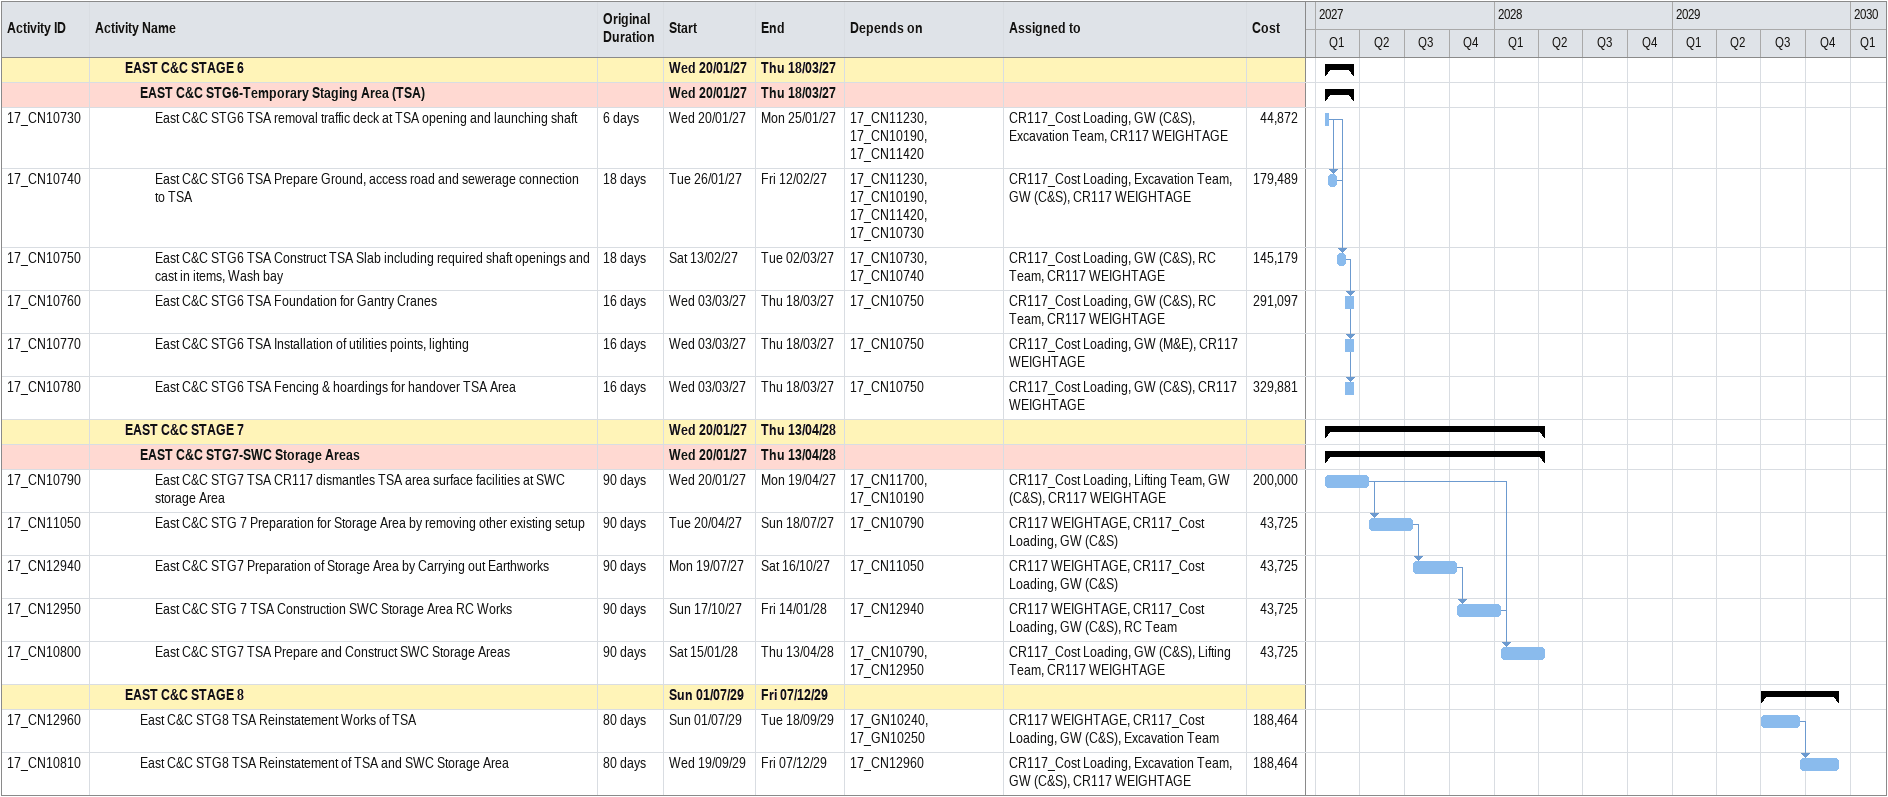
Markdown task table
| ID | Level | Task | Original duration | Start | Finish | Predecessors | Resources | Cost |
|---|---|---|---|---|---|---|---|---|
|  | 3 | **EAST C&C STAGE 6** |  | 2027-01-20 | 2027-03-18 |  |  |  |
|  | 4 | **EAST C&C STG6-Temporary Staging Area (TSA)** |  | 2027-01-20 | 2027-03-18 |  |  |  |
| 17_CN10730 | 5 | East C&C STG6 TSA removal traffic deck at TSA opening and launching shaft | 6d | 2027-01-20 | 2027-01-25 | 17_CN11230, 17_CN10190, 17_CN11420 | CR117_Cost Loading, GW (C&S), Excavation Team, CR117 WEIGHTAGE | 44872 |
| 17_CN10740 | 5 | East C&C STG6 TSA Prepare Ground, access road and sewerage connection to TSA | 18d | 2027-01-26 | 2027-02-12 | 17_CN11230, 17_CN10190, 17_CN11420, 17_CN10730 | CR117_Cost Loading, Excavation Team, GW (C&S), CR117 WEIGHTAGE | 179489 |
| 17_CN10750 | 5 | East C&C STG6 TSA Construct TSA Slab including required shaft openings and cast in items, Wash bay | 18d | 2027-02-13 | 2027-03-02 | 17_CN10730, 17_CN10740 | CR117_Cost Loading, GW (C&S), RC Team, CR117 WEIGHTAGE | 145179 |
| 17_CN10760 | 5 | East C&C STG6 TSA Foundation for Gantry Cranes | 16d | 2027-03-03 | 2027-03-18 | 17_CN10750 | CR117_Cost Loading, GW (C&S), RC Team, CR117 WEIGHTAGE | 291097 |
| 17_CN10770 | 5 | East C&C STG6 TSA Installation of utilities points, lighting | 16d | 2027-03-03 | 2027-03-18 | 17_CN10750 | CR117_Cost Loading, GW (M&E), CR117 WEIGHTAGE |  |
| 17_CN10780 | 5 | East C&C STG6 TSA Fencing & hoardings for handover TSA Area | 16d | 2027-03-03 | 2027-03-18 | 17_CN10750 | CR117_Cost Loading, GW (C&S), CR117 WEIGHTAGE | 329881 |
|  | 3 | **EAST C&C STAGE 7** |  | 2027-01-20 | 2028-04-13 |  |  |  |
|  | 4 | **EAST C&C STG7-SWC Storage Areas** |  | 2027-01-20 | 2028-04-13 |  |  |  |
| 17_CN10790 | 5 | East C&C STG7 TSA CR117 dismantles TSA area surface facilities at SWC storage Area | 90d | 2027-01-20 | 2027-04-19 | 17_CN11700, 17_CN10190 | CR117_Cost Loading, Lifting Team, GW (C&S), CR117 WEIGHTAGE | 200000 |
| 17_CN11050 | 5 | East C&C STG 7 Preparation for Storage Area by removing other existing setup | 90d | 2027-04-20 | 2027-07-18 | 17_CN10790 | CR117 WEIGHTAGE, CR117_Cost Loading, GW (C&S) | 43725 |
| 17_CN12940 | 5 | East C&C STG7 Preparation of Storage Area by Carrying out Earthworks | 90d | 2027-07-19 | 2027-10-16 | 17_CN11050 | CR117 WEIGHTAGE, CR117_Cost Loading, GW (C&S) | 43725 |
| 17_CN12950 | 5 | East C&C STG 7 TSA Construction SWC Storage Area RC Works | 90d | 2027-10-17 | 2028-01-14 | 17_CN12940 | CR117 WEIGHTAGE, CR117_Cost Loading, GW (C&S), RC Team | 43725 |
| 17_CN10800 | 5 | East C&C STG7 TSA Prepare and Construct SWC Storage Areas | 90d | 2028-01-15 | 2028-04-13 | 17_CN10790, 17_CN12950 | CR117_Cost Loading, GW (C&S), Lifting Team, CR117 WEIGHTAGE | 43725 |
|  | 3 | **EAST C&C STAGE 8** |  | 2029-07-01 | 2029-12-07 |  |  |  |
| 17_CN12960 | 4 | East C&C STG8 TSA Reinstatement Works of TSA | 80d | 2029-07-01 | 2029-09-18 | 17_GN10240, 17_GN10250 | CR117 WEIGHTAGE, CR117_Cost Loading, GW (C&S), Excavation Team | 188464 |
| 17_CN10810 | 4 | East C&C STG8 TSA Reinstatement of TSA and SWC Storage Area | 80d | 2029-09-19 | 2029-12-07 | 17_CN12960 | CR117_Cost Loading, Excavation Team, GW (C&S), CR117 WEIGHTAGE | 188464 |
